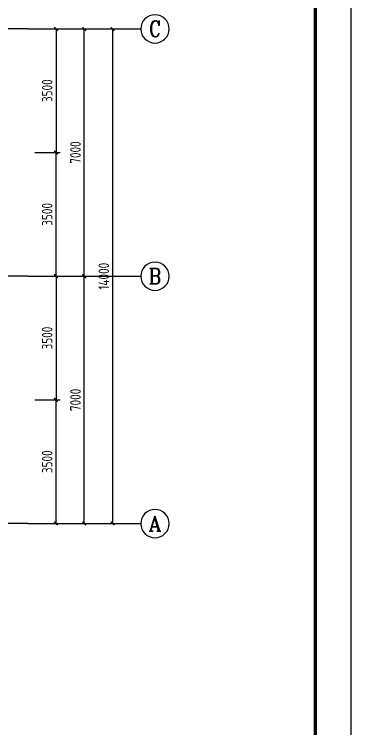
# Model space of a CAD drawing. Header units: millimetres. Extents: x 865974 to 875117, y 40174 to 44891.
# Drawn here: x 867666.8 to 867762, y 40464.2 to 40666.3 of the extents above; entities that cross this region are included whole.
import ezdxf
from ezdxf.enums import TextEntityAlignment as Align

# ---------------------------------------------------------------- set-up
doc = ezdxf.new("R2010")
doc.units = ezdxf.units.MM
doc.header["$LTSCALE"] = 1000
doc.header["$MEASUREMENT"] = 0
doc.linetypes.add('DOTE', pattern=[2.42, 2, -0.2, 0.02, -0.2])
for name, color, linetype in [('AXIS', 3, 'Continuous'), ('AXIS_TEXT', 7, 'Continuous'), ('DOTE', 1, 'DOTE'), ('标注', 7, 'Continuous')]:
    doc.layers.add(name, color=color, linetype=linetype)
doc.styles.add('_TCH_AXIS', font='COMPLEX', dxfattribs={"bigfont": 'GBCBIG'})
doc.styles.add('COMPLEX', font='COMPLEX')
doc.styles.add('GBHZ', font='gbenor.shx', dxfattribs={"width": 0.9, "bigfont": 'gbcbig.shx'})
doc.dimstyles.new('Y100', dxfattribs={"dimscale": 0, "dimtxt": 3, "dimasz": 0.01, "dimexe": 1.2, "dimexo": 2, "dimgap": 1, "dimtad": 1, "dimdec": 0, "dimlfac": 100, "dimzin": 0, "dimdsep": 46, "dimtxsty": 'GBHZ', "dimblk": 'DX', "dimcen": 0.09, "dimdle": 1, "dimclrd": 7, "dimclre": 7, "dimclrt": 7, "dimadec": 0, "dimazin": 0, "dimtfac": 1, "dimtdec": 0, "dimtix": 1, "dimtmove": 2, "dimatfit": 3, "dimldrblk": 'DX', "dimfxl": 0, "dimtolj": 1, "dimtzin": 0, "dimarcsym": 0})

# ---------------------------------------------------------------- blocks, each defined once
blk = doc.blocks.new('_AXISO')
blk.add_circle((0, 0), 0.5)
at = {"layer": 'AXIS_TEXT', "style": 'COMPLEX', "width": 1.041667}
blk.add_attdef('A', text='', height=0.56, dxfattribs=at).set_placement((-0.25, -0.28), (0.25, -0.28), align=Align.FIT)
blk = doc.blocks.new('DX')
at = {"color": 0, "linetype": 'ByBlock', "const_width": 40}
blk.add_lwpolyline([(-54, -51), (46, 49)], dxfattribs=at)
blk = doc.blocks.new('*D27')
at = {"layer": 'Defpoints', "color": 0, "transparency": 16777216}
for p in [(867670.6, 40592.19), (867686.6, 40592.19), (867670.6, 40522.19)]:
    blk.add_point(p, dxfattribs=at)
at = {"layer": '标注', "color": 7, "lineweight": -2, "transparency": 16777216}
for p, q in [((867672.6, 40592.19), (867687.8, 40592.19)), ((867686.6, 40522.2), (867686.6, 40592.18)), ((867672.6, 40522.19), (867687.8, 40522.19))]:
    blk.add_line(p, q, dxfattribs=at)
at = {"layer": '标注', "color": 7, "lineweight": -2, "transparency": 16777216, "xscale": 0.01, "yscale": 0.01, "zscale": 0.01}
for p, rotation in [((867686.6, 40592.19), 90), ((867686.6, 40522.19), 270)]:
    blk.add_blockref('DX', p, dxfattribs=dict(at, rotation=rotation))
at = {"layer": '标注', "color": 7, "transparency": 16777216, "insert": (867684.1, 40557.19), "char_height": 3, "attachment_point": 5, "rotation": 90, "style": 'GBHZ'}
blk.add_mtext('\\A1;7000', dxfattribs=at)
blk = doc.blocks.new('*D28')
at = {"layer": 'Defpoints', "color": 0, "transparency": 16777216}
for p in [(867670.6, 40662.19), (867686.6, 40662.19), (867670.6, 40592.19)]:
    blk.add_point(p, dxfattribs=at)
at = {"layer": '标注', "color": 7, "lineweight": -2, "transparency": 16777216}
for p, q in [((867672.6, 40662.19), (867687.8, 40662.19)), ((867686.6, 40592.2), (867686.6, 40662.18)), ((867672.6, 40592.19), (867687.8, 40592.19))]:
    blk.add_line(p, q, dxfattribs=at)
at = {"layer": '标注', "color": 7, "lineweight": -2, "transparency": 16777216, "xscale": 0.01, "yscale": 0.01, "zscale": 0.01}
for p, rotation in [((867686.6, 40662.19), 90), ((867686.6, 40592.19), 270)]:
    blk.add_blockref('DX', p, dxfattribs=dict(at, rotation=rotation))
at = {"layer": '标注', "color": 7, "transparency": 16777216, "insert": (867684.1, 40627.19), "char_height": 3, "attachment_point": 5, "rotation": 90, "style": 'GBHZ'}
blk.add_mtext('\\A1;7000', dxfattribs=at)
blk = doc.blocks.new('*D29')
at = {"layer": 'Defpoints', "color": 0, "transparency": 16777216}
for p in [(867670.6, 40662.19), (867670.6, 40522.19), (867694.6, 40522.19)]:
    blk.add_point(p, dxfattribs=at)
at = {"layer": '标注', "color": 7, "lineweight": -2, "transparency": 16777216}
for p, q in [((867672.6, 40662.19), (867695.8, 40662.19)), ((867694.6, 40662.18), (867694.6, 40522.2)), ((867672.6, 40522.19), (867695.8, 40522.19))]:
    blk.add_line(p, q, dxfattribs=at)
at = {"layer": '标注', "color": 7, "lineweight": -2, "transparency": 16777216, "xscale": 0.01, "yscale": 0.01, "zscale": 0.01}
for p, rotation in [((867694.6, 40662.19), 90), ((867694.6, 40522.19), 270)]:
    blk.add_blockref('DX', p, dxfattribs=dict(at, rotation=rotation))
at = {"layer": '标注', "color": 7, "transparency": 16777216, "insert": (867692.1, 40592.19), "char_height": 3, "attachment_point": 5, "rotation": 90, "style": 'GBHZ'}
blk.add_mtext('\\A1;14000', dxfattribs=at)
blk = doc.blocks.new('*D57')
at = {"layer": 'Defpoints', "color": 0, "transparency": 16777216}
for p in [(867670.6, 40557.19), (867678.6, 40557.19), (867670.6, 40522.19)]:
    blk.add_point(p, dxfattribs=at)
at = {"layer": '标注', "color": 7, "lineweight": -2, "transparency": 16777216}
for p, q in [((867672.6, 40557.19), (867679.8, 40557.19)), ((867678.6, 40522.2), (867678.6, 40557.18)), ((867672.6, 40522.19), (867679.8, 40522.19))]:
    blk.add_line(p, q, dxfattribs=at)
at = {"layer": '标注', "color": 7, "lineweight": -2, "transparency": 16777216, "xscale": 0.01, "yscale": 0.01, "zscale": 0.01}
for p, rotation in [((867678.6, 40557.19), 90), ((867678.6, 40522.19), 270)]:
    blk.add_blockref('DX', p, dxfattribs=dict(at, rotation=rotation))
at = {"layer": '标注', "color": 7, "transparency": 16777216, "insert": (867676.1, 40539.69), "char_height": 3, "attachment_point": 5, "rotation": 90, "style": 'GBHZ'}
blk.add_mtext('\\A1;3500', dxfattribs=at)
blk = doc.blocks.new('*D58')
at = {"layer": 'Defpoints', "color": 0, "transparency": 16777216}
for p in [(867670.6, 40592.19), (867670.6, 40557.19), (867678.6, 40557.19)]:
    blk.add_point(p, dxfattribs=at)
at = {"layer": '标注', "color": 7, "lineweight": -2, "transparency": 16777216}
for p, q in [((867672.6, 40592.19), (867679.8, 40592.19)), ((867678.6, 40592.18), (867678.6, 40557.2)), ((867672.6, 40557.19), (867679.8, 40557.19))]:
    blk.add_line(p, q, dxfattribs=at)
at = {"layer": '标注', "color": 7, "lineweight": -2, "transparency": 16777216, "xscale": 0.01, "yscale": 0.01, "zscale": 0.01}
for p, rotation in [((867678.6, 40592.19), 90), ((867678.6, 40557.19), 270)]:
    blk.add_blockref('DX', p, dxfattribs=dict(at, rotation=rotation))
at = {"layer": '标注', "color": 7, "transparency": 16777216, "insert": (867676.1, 40574.69), "char_height": 3, "attachment_point": 5, "rotation": 90, "style": 'GBHZ'}
blk.add_mtext('\\A1;3500', dxfattribs=at)
blk = doc.blocks.new('*D59')
at = {"layer": 'Defpoints', "color": 0, "transparency": 16777216}
for p in [(867670.6, 40662.19), (867670.6, 40627.19), (867678.6, 40627.19)]:
    blk.add_point(p, dxfattribs=at)
at = {"layer": '标注', "color": 7, "lineweight": -2, "transparency": 16777216}
for p, q in [((867672.6, 40662.19), (867679.8, 40662.19)), ((867678.6, 40662.18), (867678.6, 40627.2)), ((867672.6, 40627.19), (867679.8, 40627.19))]:
    blk.add_line(p, q, dxfattribs=at)
at = {"layer": '标注', "color": 7, "lineweight": -2, "transparency": 16777216, "xscale": 0.01, "yscale": 0.01, "zscale": 0.01}
for p, rotation in [((867678.6, 40662.19), 90), ((867678.6, 40627.19), 270)]:
    blk.add_blockref('DX', p, dxfattribs=dict(at, rotation=rotation))
at = {"layer": '标注', "color": 7, "transparency": 16777216, "insert": (867676.1, 40644.69), "char_height": 3, "attachment_point": 5, "rotation": 90, "style": 'GBHZ'}
blk.add_mtext('\\A1;3500', dxfattribs=at)
blk = doc.blocks.new('*D60')
at = {"layer": 'Defpoints', "color": 0, "transparency": 16777216}
for p in [(867670.6, 40627.19), (867678.6, 40627.19), (867670.6, 40592.19)]:
    blk.add_point(p, dxfattribs=at)
at = {"layer": '标注', "color": 7, "lineweight": -2, "transparency": 16777216}
for p, q in [((867672.6, 40627.19), (867679.8, 40627.19)), ((867678.6, 40592.2), (867678.6, 40627.18)), ((867672.6, 40592.19), (867679.8, 40592.19))]:
    blk.add_line(p, q, dxfattribs=at)
at = {"layer": '标注', "color": 7, "lineweight": -2, "transparency": 16777216, "xscale": 0.01, "yscale": 0.01, "zscale": 0.01}
for p, rotation in [((867678.6, 40627.19), 90), ((867678.6, 40592.19), 270)]:
    blk.add_blockref('DX', p, dxfattribs=dict(at, rotation=rotation))
at = {"layer": '标注', "color": 7, "transparency": 16777216, "insert": (867676.1, 40609.69), "char_height": 3, "attachment_point": 5, "rotation": 90, "style": 'GBHZ'}
blk.add_mtext('\\A1;3500', dxfattribs=at)

msp = doc.modelspace()

# ---------------------------------------------------------------- linework, layer by layer
at = {"color": 0}
msp.add_line((867761.988, 40767.578), (867761.988, 40173.578), dxfattribs=at)
at = {"color": 0, "const_width": 1}
msp.add_lwpolyline([(867751.988, 40183.578), (866945.988, 40183.578), (866945.988, 40757.578), (867751.988, 40757.578)], close=True, dxfattribs=at)
at = {"layer": 'AXIS', "color": 0}
for p, q in [((867670.603, 40662.186), (867702.603, 40662.186)), ((867670.603, 40592.186), (867702.603, 40592.186)), ((867670.603, 40522.186), (867702.603, 40522.186))]:
    msp.add_line(p, q, dxfattribs=at)
at = {"layer": 'DOTE', "linetype": 'DOTE', "ltscale": 0.01}
for p, q in [((867670.603, 40662.186), (867538.603, 40662.186)), ((867670.603, 40592.186), (867538.603, 40592.186)), ((867670.603, 40522.186), (867538.603, 40522.186))]:
    msp.add_line(p, q, dxfattribs=at)

# ---------------------------------------------------------------- block references
at = {"layer": 'AXIS', "color": 0}
ref = msp.add_blockref('_AXISO', (867706.603, 40662.186), dxfattribs=dict(at, xscale=-8, yscale=8, zscale=8))
ref.add_attrib('A', 'C', dxfattribs={"layer": 'AXIS_TEXT', "color": 0, "height": 4.557, "style": '_TCH_AXIS'}).set_placement((867704.976, 40659.907), (867708.231, 40659.907), align=Align.FIT)
ref = msp.add_blockref('_AXISO', (867706.603, 40592.186), dxfattribs=dict(at, xscale=-8, yscale=8, zscale=8))
ref.add_attrib('A', 'B', dxfattribs={"layer": 'AXIS_TEXT', "color": 0, "height": 4.353, "style": '_TCH_AXIS'}).set_placement((867704.841, 40590.009), (867708.365, 40590.009), align=Align.FIT)
ref = msp.add_blockref('_AXISO', (867706.603, 40522.186), dxfattribs=dict(at, xscale=-8, yscale=8, zscale=8))
ref.add_attrib('A', 'A', dxfattribs={"layer": 'AXIS_TEXT', "color": 0, "height": 4.252, "style": '_TCH_AXIS'}).set_placement((867704.781, 40520.06), (867708.425, 40520.06), align=Align.FIT)

# ---------------------------------------------------------------- dimensions: what is measured, and where the dimension line sits
at = {"layer": '标注'}
for base, p1, p2, angle, picture, middle in [((867686.603, 40662.186), (867670.603, 40592.186), (867670.603, 40662.186), 90, '*D28', (867684.103, 40627.186)), ((867694.603, 40522.186), (867670.603, 40662.186), (867670.603, 40522.186), 90, '*D29', (867692.103, 40592.186)), ((867678.603, 40627.186), (867670.603, 40662.186), (867670.603, 40627.186), 270, '*D59', (867676.103, 40644.686)), ((867678.603, 40627.186), (867670.603, 40592.186), (867670.603, 40627.186), 90, '*D60', (867676.103, 40609.686)), ((867686.603, 40592.186), (867670.603, 40522.186), (867670.603, 40592.186), 90, '*D27', (867684.103, 40557.186)), ((867678.603, 40557.186), (867670.603, 40592.186), (867670.603, 40557.186), 270, '*D58', (867676.103, 40574.686)), ((867678.603, 40557.186), (867670.603, 40522.186), (867670.603, 40557.186), 90, '*D57', (867676.103, 40539.686))]:
    dim = msp.add_linear_dim(base=base, p1=p1, p2=p2, angle=angle, dimstyle='Y100', override={"dimscale": 1, "dimfxl": 150}, dxfattribs=at)
    dim.commit()
    dim.dimension.update_dxf_attribs({"geometry": picture, "text_midpoint": middle})

doc.saveas('drawing.dxf')
